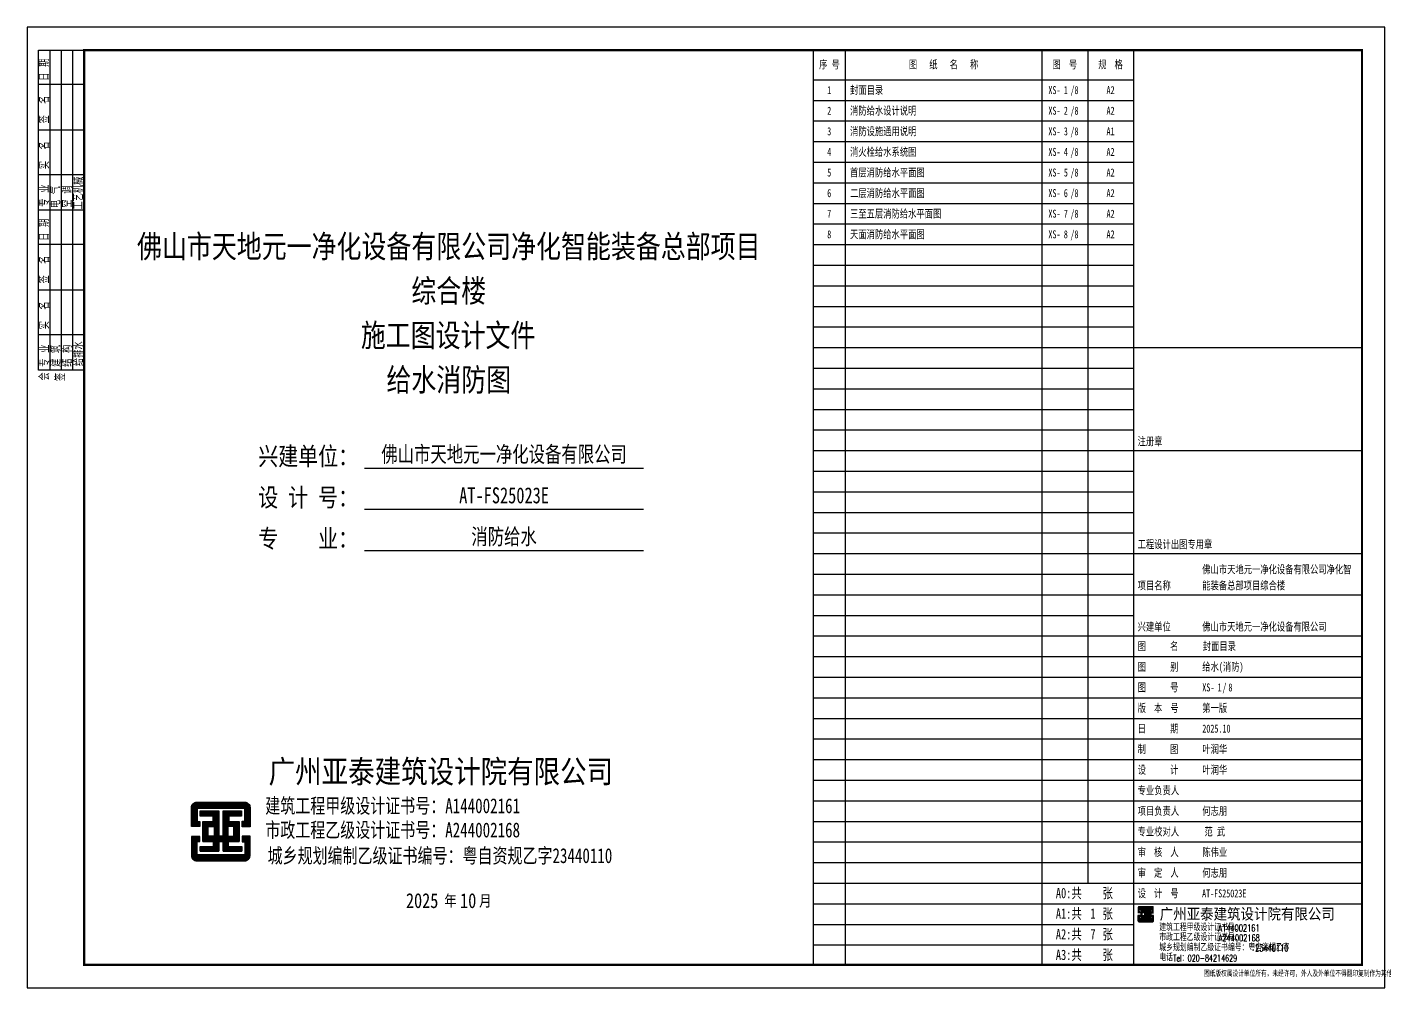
# Model space of a CAD drawing. Extents: x -1254782 to -617813, y -619975 to -323764.
# Drawn here: x -1254782 to -1195382, y -602575 to -560575 of the extents above; entities that cross this region are included whole.
import ezdxf
from ezdxf.enums import TextEntityAlignment as Align

# ---------------------------------------------------------------- set-up
doc = ezdxf.new("R2010")
doc.units = 0
doc.header["$LTSCALE"] = 1000
doc.header["$MEASUREMENT"] = 0
for name, color, linetype in [('4', 4, 'Continuous'), ('9', 9, 'Continuous'), ('PUB_TITLE', 4, 'Continuous'), ('TWT_TEXT', 7, 'Continuous'), ('框', 130, 'Continuous')]:
    doc.layers.add(name, color=color, linetype=linetype)
doc.styles.add('-宋体', font='simsun_0.shx', dxfattribs={"width": 0.8})
doc.styles.add('_TCH_DIM', font='SIMPLEX.shx', dxfattribs={"width": 0.8, "bigfont": 'GBCBIG.shx'})
doc.styles.add('TBC', font='simhei_0.shx', dxfattribs={"width": 0.9})
doc.styles.add('天正', font='SIMPLEX.shx', dxfattribs={"width": 0.7, "bigfont": 'HZTXT.shx'})

# ---------------------------------------------------------------- blocks, each defined once
blk = doc.blocks.new('A$C03881E2F')
at = {"layer": '4'}
h = blk.add_hatch(dxfattribs=at)
h.set_pattern_fill('ANSI31', color=256, scale=264.863258, angle=135, style=0)
h.set_pattern_definition([(180, (-575610.957, -212484.205), (-7e-15, -33.1079073), [])])
edge = h.paths.add_edge_path()
edge.add_line((373, 1717), (373, 1500))
edge.add_line((373, 1500), (0, 1500))
edge.add_line((0, 1500), (0, 2324))
edge.add_arc((238, 2324), 238, 90, 180, ccw=False)
edge.add_line((238, 2562), (2331, 2562))
edge.add_arc((2331, 2324), 238, 0, 90, ccw=False)
edge.add_line((2570, 2324), (2570, 1487))
edge.add_line((2570, 1487), (2226, 1487))
edge.add_line((2226, 1487), (2226, 1736))
edge.add_line((2226, 1736), (2303, 1736))
edge.add_line((2303, 1736), (2340, 1736))
edge.add_line((2340, 1736), (2340, 2297))
edge.add_line((2340, 2297), (257, 2297))
edge.add_line((257, 2297), (257, 1717))
edge.add_line((257, 1717), (373, 1717))
h.paths.add_polyline_path([(1385, 1101), (1385, 2181), (2199, 2181), (2199, 1948), (1633, 1948), (1633, 1719), (2090, 1719), (2090, 843), (1615, 843), (1615, 624), (2203, 624), (2203, 420), (1387, 420), (1387, 848), (1203, 848), (1203, 420), (387, 420), (387, 624), (975, 624), (975, 843), (500, 843), (500, 1719), (957, 1719), (957, 1948), (391, 1948), (391, 2181), (1205, 2181), (1205, 1101)])
h.paths.add_polyline_path([(736, 1498), (994, 1498), (994, 1084), (736, 1084)], flags=16)
h.paths.add_polyline_path([(1854, 1498), (1596, 1498), (1596, 1084), (1854, 1084)], flags=16)
edge = h.paths.add_edge_path()
edge.add_line((373, 845), (373, 1062))
edge.add_line((373, 1062), (0, 1062))
edge.add_line((0, 1062), (0, 238))
edge.add_arc((238, 238), 238, 180, 270)
edge.add_line((238, 0), (2331, 0))
edge.add_arc((2331, 238), 238, 270, 360)
edge.add_line((2570, 238), (2570, 1075))
edge.add_line((2570, 1075), (2226, 1075))
edge.add_line((2226, 1075), (2226, 826))
edge.add_line((2226, 826), (2303, 826))
edge.add_line((2303, 826), (2340, 826))
edge.add_line((2340, 826), (2340, 265))
edge.add_line((2340, 265), (257, 265))
edge.add_line((257, 265), (257, 845))
edge.add_line((257, 845), (373, 845))
for points in [[(373, 1720), (373, 1503), (0, 1503), (0, 2327, -0.414214), (238, 2565), (2331, 2565, -0.414214), (2570, 2327), (2570, 1490), (2226, 1490), (2226, 1739), (2303, 1739), (2340, 1739), (2340, 2300), (257, 2300), (257, 1720)], [(373, 845), (373, 1062), (0, 1062), (0, 238, 0.414214), (238, 0), (2331, 0, 0.414214), (2570, 238), (2570, 1075), (2226, 1075), (2226, 826), (2303, 826), (2340, 826), (2340, 265), (257, 265), (257, 845)]]:
    blk.add_lwpolyline(points, format="xyb", close=True, dxfattribs=at)
blk.add_lwpolyline([(1385, 1101), (1385, 1101), (1385, 2181), (2199, 2181), (2199, 1948), (1633, 1948), (1633, 1719), (2090, 1719), (2090, 843), (1615, 843), (1615, 624), (2203, 624), (2203, 420), (1387, 420), (1387, 848), (1203, 848), (1203, 420), (387, 420), (387, 624), (975, 624), (975, 843), (500, 843), (500, 1719), (957, 1719), (957, 1948), (391, 1948), (391, 2181), (1205, 2181), (1205, 1101), (1385, 1101)], dxfattribs=at)
for points in [[(736, 1498), (994, 1498), (994, 1084), (736, 1084)], [(1854, 1498), (1596, 1498), (1596, 1084), (1854, 1084)]]:
    blk.add_lwpolyline(points, close=True, dxfattribs=at)
blk = doc.blocks.new('A$C29A34EED')
at = {"layer": '框'}
for p, q in [((0, 461), (0, 14461)), ((0, 14461), (2000, 14461)), ((500, 461), (500, 14461)), ((1000, 461), (1000, 14461)), ((1500, 461), (1500, 14461)), ((2000, 461), (2000, 14461)), ((2000, 12961), (0, 12961)), ((2000, 10961), (0, 10961)), ((2000, 9005), (0, 9005)), ((2000, 7461), (0, 7461)), ((2000, 5961), (0, 5961)), ((2000, 3961), (0, 3961)), ((2000, 2005), (0, 2005)), ((2000, 461), (0, 461))]:
    blk.add_line(p, q, dxfattribs=at)
at = {"layer": '框', "style": '_TCH_DIM', "width": 0.8}
for s, p in [('日 期', (462, 13120)), ('签  名', (466, 11253)), ('实  名', (466, 9253)), ('专 业', (472, 7613)), ('空 调', (1460, 7573)), ('工艺机械', (1953, 7486)), ('电 气', (957, 7555)), ('日 期', (462, 6120)), ('签  名', (466, 4253)), ('实  名', (466, 2253)), ('专 业', (480, 613)), ('建 筑', (967, 607)), ('结 构', (1470, 612)), ('给排水', (1970, 645)), ('会', (470, 12)), ('签', (1174, -12))]:
    blk.add_text(s, height=450, rotation=90, dxfattribs=at).set_placement(p)
blk = doc.blocks.new('A$C54597E38')
at = {"layer": '9'}
h = blk.add_hatch(dxfattribs=at)
h.set_pattern_fill('ANSI31', color=256, scale=70.630202, angle=135, style=0)
h.set_pattern_definition([(180, (-153496.256, -56662.455), (-2e-15, -8.82877527), [])])
edge = h.paths.add_edge_path()
edge.add_line((99, 458), (99, 400))
edge.add_line((99, 400), (0, 400))
edge.add_line((0, 400), (0, 620))
edge.add_arc((64, 620), 63.6, 90, 180, ccw=False)
edge.add_line((64, 683), (622, 683))
edge.add_arc((622, 620), 63.6, 0, 90, ccw=False)
edge.add_line((685, 620), (685, 396))
edge.add_line((685, 396), (594, 396))
edge.add_line((594, 396), (594, 463))
edge.add_line((594, 463), (614, 463))
edge.add_line((614, 463), (624, 463))
edge.add_line((624, 463), (624, 613))
edge.add_line((624, 613), (68, 613))
edge.add_line((68, 613), (68, 458))
edge.add_line((68, 458), (99, 458))
h.paths.add_polyline_path([(369, 293), (369, 582), (586, 582), (586, 519), (436, 519), (436, 458), (557, 458), (557, 225), (431, 225), (431, 166), (588, 166), (588, 112), (370, 112), (370, 226), (321, 226), (321, 112), (103, 112), (103, 166), (260, 166), (260, 225), (133, 225), (133, 458), (255, 458), (255, 519), (104, 519), (104, 582), (321, 582), (321, 293)])
h.paths.add_polyline_path([(196, 399), (265, 399), (265, 289), (196, 289)], flags=16)
h.paths.add_polyline_path([(494, 399), (425, 399), (425, 289), (494, 289)], flags=16)
edge = h.paths.add_edge_path()
edge.add_line((99, 225), (99, 283))
edge.add_line((99, 283), (0, 283))
edge.add_line((0, 283), (0, 64))
edge.add_arc((64, 64), 63.6, 180, 270)
edge.add_line((64, 0), (622, 0))
edge.add_arc((622, 64), 63.6, 270, 360)
edge.add_line((685, 64), (685, 287))
edge.add_line((685, 287), (594, 287))
edge.add_line((594, 287), (594, 220))
edge.add_line((594, 220), (614, 220))
edge.add_line((614, 220), (624, 220))
edge.add_line((624, 220), (624, 71))
edge.add_line((624, 71), (68, 71))
edge.add_line((68, 71), (68, 225))
edge.add_line((68, 225), (99, 225))
blk.add_lwpolyline([(99, 225), (99, 283), (0, 283), (0, 64, 0.414214), (64, 0), (622, 0, 0.414214), (685, 64), (685, 287), (594, 287), (594, 220), (614, 220), (624, 220), (624, 71), (68, 71), (68, 225)], format="xyb", close=True, dxfattribs=at)
blk.add_lwpolyline([(369, 293), (369, 293), (369, 582), (586, 582), (586, 519), (436, 519), (436, 458), (557, 458), (557, 225), (431, 225), (431, 166), (588, 166), (588, 112), (370, 112), (370, 226), (321, 226), (321, 112), (103, 112), (103, 166), (260, 166), (260, 225), (133, 225), (133, 458), (255, 458), (255, 519), (104, 519), (104, 582), (321, 582), (321, 293), (369, 293)], dxfattribs=at)
blk.add_lwpolyline([(494, 399), (425, 399), (425, 289), (494, 289)], close=True, dxfattribs=at)
blk = doc.blocks.new('消防框')
at = {"layer": '4'}
blk.add_line((-66927, 44194), (-66927, 17778), dxfattribs=at)
at = {"layer": '框'}
for p, q in [((-76927, 57778), (-76927, 17778)), ((-66927, 57778), (-66927, 17778)), ((-76927, 44769), (-66927, 44769)), ((-76927, 44194), (-76927, 17778)), ((-76927, 40266), (-66927, 40266)), ((-76927, 35764), (-66927, 35764)), ((-76927, 33962), (-66927, 33962)), ((-76927, 32161), (-66927, 32161)), ((-76927, 31261), (-66926, 31261)), ((-76927, 30360), (-66927, 30360)), ((-76927, 29459), (-66927, 29459)), ((-76927, 28559), (-66926, 28559)), ((-76927, 27658), (-66926, 27658)), ((-76927, 26758), (-66926, 26758)), ((-76927, 25857), (-66926, 25857)), ((-76927, 24956), (-66926, 24956)), ((-76927, 24056), (-66927, 24056)), ((-76927, 23155), (-66926, 23155)), ((-76927, 22255), (-66926, 22255)), ((-76927, 21354), (-66926, 21354)), ((-76927, 20453), (-66926, 20453))]:
    blk.add_line(p, q, dxfattribs=at)
at = {"layer": '4'}
blk.add_blockref('A$C54597E38', (-76728, 19659), dxfattribs=at)
at = {"layer": 'TWT_TEXT', "style": 'TBC', "width": 0.9}
blk.add_text('广州亚泰建筑设计院有限公司', height=480, dxfattribs=at).set_placement((-75777, 19767))
at = {"layer": 'TWT_TEXT', "style": '_TCH_DIM'}
for s, height, p in [('建筑工程甲级设计证书号：', 300, (-75794, 19266)), ('市政工程乙级设计证书号：', 300, (-75794, 18833)), ('城乡规划编制乙级证书编号：粤自资规乙字', 300, (-75794, 18384)), ('电话', 300, (-75794, 17950)), ('图纸版权属设计单位所有，未经许可，外人及外单位不得翻印复制作为其他工程之用', 249.73, (-73842, 17267))]:
    blk.add_text(s, height=height, rotation=359.99972, dxfattribs=at).set_placement(p)
at = {"layer": 'TWT_TEXT', "style": '天正', "width": 0.67}
for s, height, p in [('A144002161', 300, (-73207, 19244)), ('A244002168', 300, (-73197, 18811)), ('23440110', 300, (-71602, 18365)), ('Tel：020-84214629', 290, (-75183, 17930))]:
    blk.add_text(s, height=height, rotation=359.99972, dxfattribs=at).set_placement(p)
at = {"layer": '框', "style": '-宋体', "width": 0.74}
for s, p in [('注册章', (-76742, 40497)), ('工程设计出图专用章', (-76741, 35995)), ('佛山市天地元一净化设备有限公司净化智', (-73914, 34897)), ('项目名称', (-76741, 34193)), ('能装备总部项目综合楼', (-73914, 34193)), ('兴建单位', (-76741, 32392)), ('佛山市天地元一净化设备有限公司', (-73915, 32392)), ('图      名', (-76741, 31539)), ('图      别', (-76741, 30638)), ('给水(消防)', (-73914, 30638)), ('图      号', (-76741, 29737)), ('XS-  /', (-73914, 29737)), ('8', (-72770, 29737)), ('版  本  号', (-76742, 28837)), ('第一版', (-73915, 28837)), ('日      期', (-76741, 27936)), ('2025.10', (-73914, 27936)), ('制      图', (-76741, 27036)), ('设      计', (-76741, 26135)), ('专业负责人', (-76741, 25235)), ('项目负责人', (-76741, 24334)), ('专业校对人', (-76741, 23433)), ('审  核  人', (-76741, 22533)), ('审  定  人', (-76741, 21632)), ('设  计  号', (-76741, 20732)), ('AT-FS25023E', (-73923, 20732))]:
    blk.add_text(s, height=350, dxfattribs=at).set_placement(p)
for s, p in [('叶润华', (-73368, 27036)), ('叶润华', (-73368, 26135)), ('何志朋', (-73368, 24334)), ('范 武', (-73368, 23433)), ('陈伟业', (-73368, 22533)), ('何志朋', (-73368, 21632))]:
    blk.add_text(s, height=350, dxfattribs=at).set_placement(p, align=Align.CENTER)
blk = doc.blocks.new('A$C21C844B0')
at = {"layer": '4'}
for name, p in [('A$C29A34EED', (0, 26072)), ('消防框', (124827, -17245))]:
    blk.add_blockref(name, p, dxfattribs=at)

msp = doc.modelspace()

# ---------------------------------------------------------------- linework, layer by layer
at = {"layer": '4'}
for p, q in [((-1220390.9, -561574.7), (-1220390.9, -601574.7)), ((-1218990, -561574.7), (-1218990, -601574.7)), ((-1210384.3, -561574.7), (-1210384.3, -601574.7)), ((-1208383, -561574.7), (-1208383, -597998.7)), ((-1206381.7, -561574.7), (-1206381.7, -596597.7)), ((-1220390.9, -562875.5), (-1206381.7, -562875.5)), ((-1220390.9, -563776.1), (-1206381.7, -563776.1)), ((-1220390.9, -564676.7), (-1206381.7, -564676.7)), ((-1220390.9, -565577.3), (-1206381.7, -565577.3)), ((-1220390.9, -566477.9), (-1206381.7, -566477.9)), ((-1220390.9, -567378.5), (-1206381.7, -567378.5)), ((-1220390.9, -568279.1), (-1206381.7, -568279.1)), ((-1220390.9, -569179.7), (-1206381.7, -569179.7)), ((-1220390.9, -570080.3), (-1206381.7, -570080.3)), ((-1220390.9, -570980.9), (-1206381.7, -570980.9)), ((-1220390.9, -571881.4), (-1206381.7, -571881.4)), ((-1220390.9, -572782), (-1206381.7, -572782)), ((-1220390.9, -573682.6), (-1206381.7, -573682.6)), ((-1220390.9, -574583.2), (-1206381.7, -574583.2)), ((-1220390.9, -575483.8), (-1206381.7, -575483.8)), ((-1220390.9, -576384.4), (-1206381.7, -576384.4)), ((-1220390.9, -577285), (-1206381.7, -577285)), ((-1220390.9, -578185.6), (-1206381.7, -578185.6)), ((-1220390.9, -579086.2), (-1206381.7, -579086.2)), ((-1240018.4, -579854.8), (-1227813.8, -579854.8)), ((-1220390.9, -579986.8), (-1206381.7, -579986.8)), ((-1220390.9, -580887.4), (-1206381.7, -580887.4)), ((-1240018.4, -581654.8), (-1227813.8, -581654.8)), ((-1220390.9, -581788), (-1206381.7, -581788)), ((-1220390.9, -582688.6), (-1206381.7, -582688.6)), ((-1240018.4, -583454.8), (-1227813.8, -583454.8)), ((-1220390.9, -583589.2), (-1206381.7, -583589.2)), ((-1220390.9, -584489.8), (-1206381.7, -584489.8)), ((-1220390.9, -585390.3), (-1206381.7, -585390.3)), ((-1220390.9, -586290.9), (-1206381.7, -586290.9)), ((-1220390.9, -587191.5), (-1206381.7, -587191.5)), ((-1220390.9, -588092.1), (-1206381.7, -588092.1)), ((-1220390.9, -588992.7), (-1206381.7, -588992.7)), ((-1220390.9, -589893.3), (-1206381.7, -589893.3)), ((-1220390.9, -590793.9), (-1206381.7, -590793.9)), ((-1220390.9, -591694.5), (-1206381.7, -591694.5)), ((-1220390.9, -592595.1), (-1206381.7, -592595.1)), ((-1220390.9, -593495.7), (-1206381.7, -593495.7)), ((-1220390.9, -594396.3), (-1206381.7, -594396.3)), ((-1220390.9, -595296.9), (-1206381.7, -595296.9)), ((-1220390.9, -596197.5), (-1206381.7, -596197.5)), ((-1220390.9, -597098.1), (-1206381.7, -597098.1)), ((-1220390.9, -597998.7), (-1206381.7, -597998.7)), ((-1220390.9, -598899.2), (-1206381.7, -598899.2)), ((-1220390.9, -599799.8), (-1206381.7, -599799.8)), ((-1220390.9, -600700.4), (-1206381.7, -600700.4))]:
    msp.add_line(p, q, dxfattribs=at)
at = {"layer": 'PUB_TITLE'}
msp.add_lwpolyline([(-1254781.7, -602574.7), (-1195381.7, -602574.7), (-1195381.7, -560574.7), (-1254781.7, -560574.7)], close=True, dxfattribs=at)
at = {"layer": 'PUB_TITLE', "const_width": 100}
msp.add_lwpolyline([(-1252281.7, -601574.7), (-1196381.7, -601574.7), (-1196381.7, -561574.7), (-1252281.7, -561574.7)], close=True, dxfattribs=at)

# ---------------------------------------------------------------- block references
at = {"layer": '4'}
for name, p in [('A$C21C844B0', (-1254281.7, -602107.2)), ('A$C03881E2F', (-1247597.6, -597024.6))]:
    msp.add_blockref(name, p, dxfattribs=at)

# ---------------------------------------------------------------- texts
at = {"layer": 'PUB_TITLE', "color": 4, "style": '-宋体'}
for s, height, width, p in [('序 号', 350.23, 0.74, (-1219681.9, -562381.3)), ('图   纸   名   称', 350.231, 0.74, (-1214687.1, -562381.3)), ('图  号', 350.23, 0.74, (-1209383.6, -562381.3)), ('规  格', 350.23, 0.74, (-1207382.3, -562381.3)), ('1', 350.2, 0.74, (-1219690.4, -563501.4)), ('XS-', 350.23, 0.74, (-1209836.7, -563501.4)), ('1', 350.2, 0.74, (-1209338.8, -563501.4)), ('A2', 350.23, 0.74, (-1207382.3, -563501.4)), ('2', 350.2, 0.74, (-1219690.4, -564402)), ('XS-', 350.23, 0.74, (-1209836.7, -564402)), ('2', 350.2, 0.74, (-1209338.8, -564402)), ('A2', 350.23, 0.74, (-1207382.3, -564402)), ('3', 350.2, 0.74, (-1219690.4, -565302.6)), ('XS-', 350.23, 0.74, (-1209836.7, -565302.6)), ('3', 350.2, 0.74, (-1209338.8, -565302.6)), ('A1', 350.23, 0.74, (-1207382.3, -565302.6)), ('4', 350.2, 0.74, (-1219690.4, -566203.2)), ('XS-', 350.23, 0.74, (-1209836.7, -566203.2)), ('4', 350.2, 0.74, (-1209338.8, -566203.2)), ('A2', 350.23, 0.74, (-1207382.3, -566203.2)), ('5', 350.2, 0.74, (-1219690.4, -567103.8)), ('XS-', 350.23, 0.74, (-1209836.7, -567103.8)), ('5', 350.2, 0.74, (-1209338.8, -567103.8)), ('A2', 350.23, 0.74, (-1207382.3, -567103.8)), ('6', 350.2, 0.74, (-1219690.4, -568004.4)), ('XS-', 350.23, 0.74, (-1209836.7, -568004.4)), ('6', 350.2, 0.74, (-1209338.8, -568004.4)), ('A2', 350.23, 0.74, (-1207382.3, -568004.4)), ('7', 350.2, 0.74, (-1219690.4, -568905)), ('XS-', 350.23, 0.74, (-1209836.7, -568905)), ('7', 350.2, 0.74, (-1209338.8, -568905)), ('A2', 350.23, 0.74, (-1207382.3, -568905)), ('佛山市天地元一净化设备有限公司净化智能装备总部项目', 1000, 0.8, (-1236336.3, -570658.8)), ('8', 350.2, 0.74, (-1219690.4, -569805.6)), ('XS-', 350.23, 0.74, (-1209836.7, -569805.6)), ('8', 350.2, 0.74, (-1209338.8, -569805.6)), ('A2', 350.23, 0.74, (-1207382.3, -569805.6)), ('综合楼', 1000, 0.8, (-1236336.3, -572601.8)), ('施工图设计文件 ', 1000, 0.8, (-1236091.9, -574544.8)), ('给水消防图', 1000, 0.8, (-1236336.3, -576487.7)), ('兴建单位：', 800, 0.8, (-1242487.4, -579733.3)), ('佛山市天地元一净化设备有限公司', 700, 0.75, (-1233916.1, -579592.1)), ('设 计 号：', 800, 0.8, (-1242487.4, -581533.3)), ('AT-FS25023E', 700, 0.75, (-1233916.1, -581392.1)), ('专    业：', 800, 0.8, (-1242487.4, -583333.3)), ('消防给水', 700, 0.75, (-1233916.1, -583192.1)), ('1', 350, 0.74, (-1202613.1, -589613.5)), ('广州亚泰建筑设计院有限公司', 1000, 0.85, (-1236681.8, -593619.5)), ('建筑工程甲级设计证书号：A144002161', 650, 0.74, (-1238790.1, -594939.8)), ('市政工程乙级设计证书号：A244002168', 650, 0.74, (-1238790.1, -595996.4)), ('城乡规划编制乙级证书编号：粤自资规乙字23440110', 650, 0.74, (-1236721.9, -597119.7))]:
    msp.add_text(s, height=height, dxfattribs=dict(at, width=width)).set_placement(p, align=Align.CENTER)
at = {"layer": 'PUB_TITLE', "color": 4, "style": '-宋体', "width": 0.74}
for s, height, p in [('封面目录', 350.23, (-1218779.9, -563501.4)), ('/8', 350.23, (-1209135.2, -563501.4)), ('消防给水设计说明', 350.23, (-1218779.9, -564402)), ('/8', 350.23, (-1209135.2, -564402)), ('消防设施通用说明', 350.23, (-1218779.9, -565302.6)), ('/8', 350.23, (-1209135.2, -565302.6)), ('消火栓给水系统图', 350.23, (-1218779.9, -566203.2)), ('/8', 350.23, (-1209135.2, -566203.2)), ('首层消防给水平面图', 350.23, (-1218779.9, -567103.8)), ('/8', 350.23, (-1209135.2, -567103.8)), ('二层消防给水平面图', 350.23, (-1218779.9, -568004.4)), ('/8', 350.23, (-1209135.2, -568004.4)), ('三至五层消防给水平面图', 350.231, (-1218779.9, -568905)), ('/8', 350.23, (-1209135.2, -568905)), ('天面消防给水平面图', 350.23, (-1218779.9, -569805.6)), ('/8', 350.23, (-1209135.2, -569805.6)), ('封面目录', 350, (-1203348.3, -587814))]:
    msp.add_text(s, height=height, dxfattribs=at).set_placement(p)
at = {"layer": 'PUB_TITLE', "style": '-宋体', "width": 0.8}
for s, height, p in [('2025', 650, (-1237499.9, -599086.6)), ('年', 500, (-1236259.8, -599017.9)), ('10', 650, (-1235486.4, -599086.6)), ('月', 500, (-1234732, -599017.9))]:
    msp.add_text(s, height=height, dxfattribs=at).set_placement(p, align=Align.CENTER)
at = {"layer": 'TWT_TEXT', "style": '-宋体', "width": 0.74}
for s, p in [('A0:共    张', (-1208527.5, -598655.7)), ('A1:共    张', (-1208527.5, -599556.3)), ('1', (-1208153.7, -599556.3)), ('A2:共    张', (-1208527.5, -600456.9)), ('7', (-1208153.7, -600456.9)), ('A3:共    张', (-1208527.5, -601357.5))]:
    msp.add_text(s, height=450.3, dxfattribs=at).set_placement(p, align=Align.CENTER)

doc.saveas('drawing.dxf')
